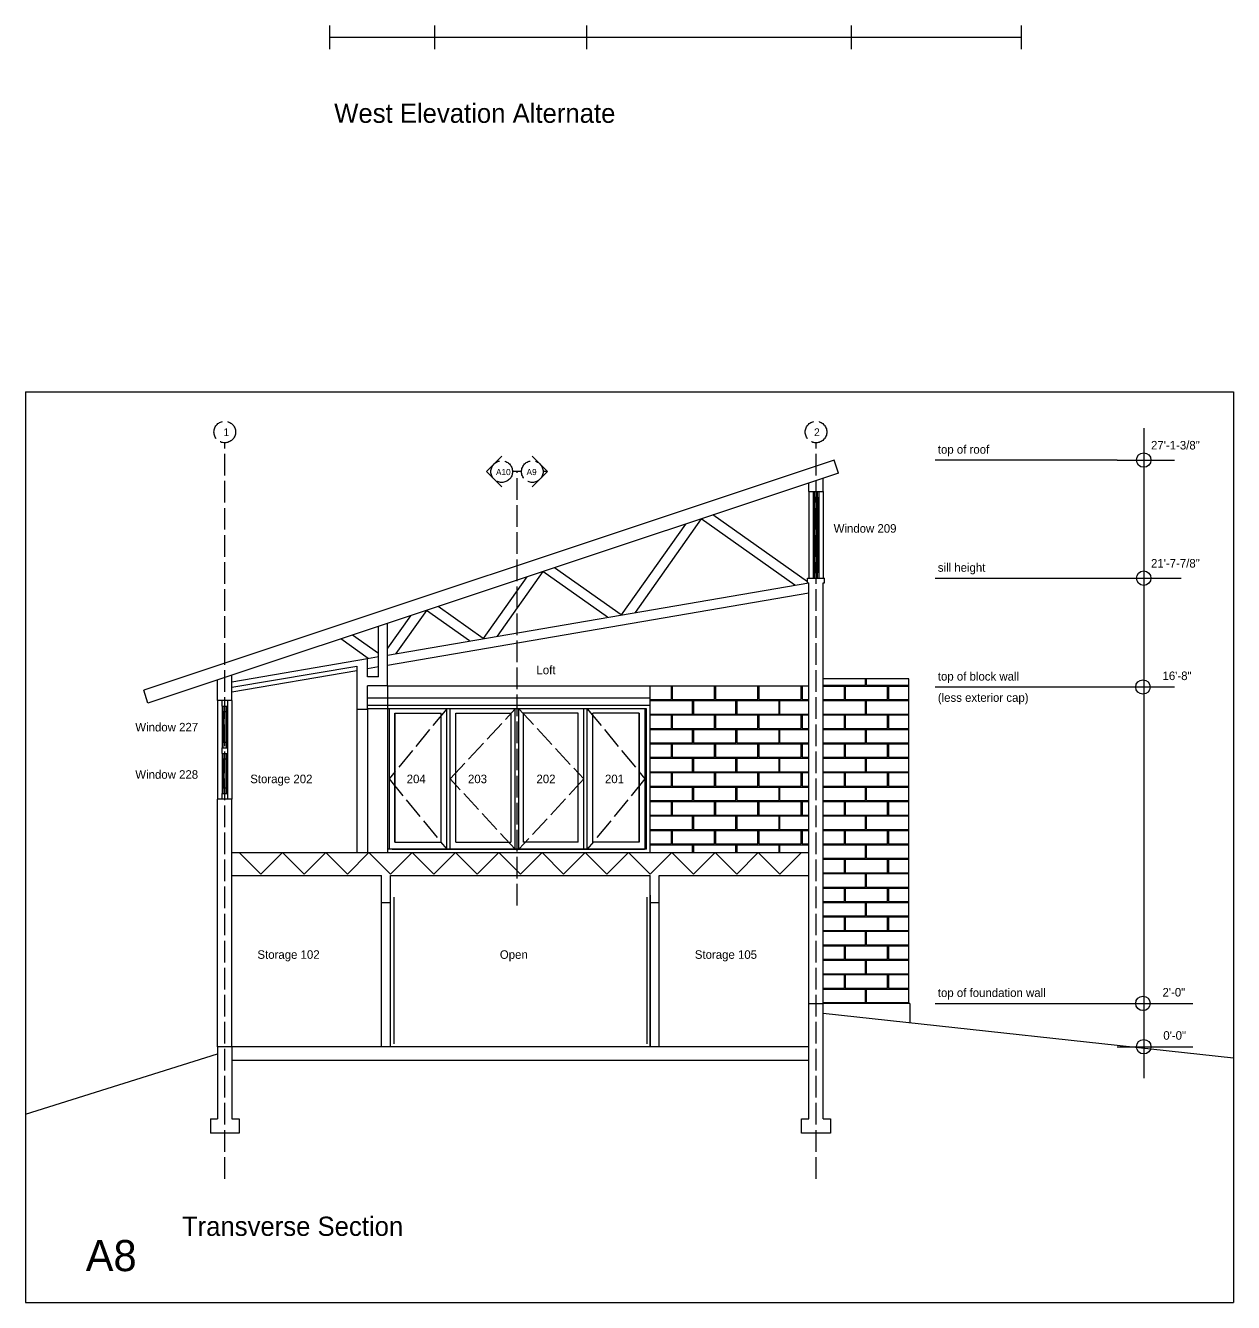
# Model space of a CAD drawing. Header units: inches. Extents: x 1328 to 6141, y 1498 to 3235.
# Drawn here: x 3805 to 4475, y 1498 to 2206 of the extents above; entities that cross this region are included whole.
import ezdxf

# ---------------------------------------------------------------- set-up
doc = ezdxf.new("R2010")
doc.units = ezdxf.units.IN
doc.header["$MEASUREMENT"] = 0
doc.linetypes.add('ACAD_ISO02W100', pattern=[15, 12, -3])
for name, color, linetype in [('blocks', 251, 'Continuous'), ('const', 253, 'Continuous'), ('e1', 253, 'Continuous'), ('e2', 251, 'Continuous'), ('glass', 172, 'Continuous'), ('glassSwing', 172, 'ACAD_ISO02W100'), ('grid', 30, 'ACAD_ISO02W100'), ('walls', 7, 'Continuous')]:
    doc.layers.add(name, color=color, linetype=linetype)

msp = doc.modelspace()

# ---------------------------------------------------------------- linework, layer by layer
for p, q in [((3804.63, 2002.79), (3804.63, 1497.78)), ((3804.63, 2002.79), (4474.76, 2002.79)), ((4474.76, 2002.79), (4474.76, 1497.78)), ((4239.17, 1663.63), (4247.17, 1663.63)), ((3804.63, 1497.78), (4474.76, 1497.78))]:
    msp.add_line(p, q)
at = {"layer": 'blocks'}
for p, q in [((4270.67, 1840.13), (4270.67, 1843.63)), ((4271.17, 1840.13), (4271.17, 1843.63)), ((4162.92, 1832.13), (4162.92, 1839.63)), ((4163.42, 1839.63), (4163.42, 1832.13)), ((4186.92, 1832.13), (4186.92, 1839.63)), ((4187.42, 1839.63), (4187.42, 1832.13)), ((4210.92, 1832.13), (4210.92, 1839.63)), ((4211.42, 1839.63), (4211.42, 1832.13)), ((4234.92, 1832.13), (4234.92, 1839.63)), ((4235.42, 1839.63), (4235.42, 1832.13)), ((4247.17, 1840.13), (4270.67, 1840.13)), ((4247.17, 1839.63), (4258.92, 1839.63)), ((4258.92, 1832.13), (4258.92, 1839.63)), ((4259.42, 1839.63), (4259.42, 1832.13)), ((4259.42, 1839.63), (4282.92, 1839.63)), ((4271.17, 1840.13), (4294.67, 1840.13)), ((4282.92, 1832.13), (4282.92, 1839.63)), ((4283.42, 1839.63), (4283.42, 1832.13)), ((4283.42, 1839.63), (4294.67, 1839.63)), ((4151.17, 1832.13), (4162.92, 1832.13)), ((4151.17, 1831.63), (4174.67, 1831.63)), ((4163.42, 1832.13), (4186.92, 1832.13)), ((4174.67, 1824.13), (4174.67, 1831.63)), ((4175.17, 1831.63), (4175.17, 1824.13)), ((4175.17, 1831.63), (4198.67, 1831.63)), ((4187.42, 1832.13), (4210.92, 1832.13)), ((4198.67, 1824.13), (4198.67, 1831.63)), ((4199.17, 1831.63), (4222.67, 1831.63)), ((4199.17, 1831.63), (4199.17, 1824.13)), ((4211.42, 1832.13), (4234.92, 1832.13)), ((4222.67, 1824.13), (4222.67, 1831.63)), ((4223.17, 1824.13), (4223.17, 1831.63)), ((4223.17, 1831.63), (4239.17, 1831.63)), ((4235.42, 1832.13), (4239.17, 1832.13)), ((4247.17, 1832.13), (4258.92, 1832.13)), ((4247.17, 1831.63), (4270.67, 1831.63)), ((4259.42, 1832.13), (4282.92, 1832.13)), ((4270.67, 1824.13), (4270.67, 1831.63)), ((4271.17, 1824.13), (4271.17, 1831.63)), ((4271.17, 1831.63), (4294.67, 1831.63)), ((4283.42, 1832.13), (4294.67, 1832.13)), ((4151.17, 1824.13), (4174.67, 1824.13)), ((4151.17, 1823.63), (4162.92, 1823.63)), ((4162.92, 1816.13), (4162.92, 1823.63)), ((4163.42, 1823.63), (4163.42, 1816.13)), ((4163.42, 1823.63), (4186.92, 1823.63)), ((4175.17, 1824.13), (4198.67, 1824.13)), ((4186.92, 1816.13), (4186.92, 1823.63)), ((4187.42, 1823.63), (4210.92, 1823.63)), ((4187.42, 1823.63), (4187.42, 1816.13)), ((4199.17, 1824.13), (4222.67, 1824.13)), ((4210.92, 1816.13), (4210.92, 1823.63)), ((4211.42, 1823.63), (4234.92, 1823.63)), ((4211.42, 1823.63), (4211.42, 1816.13)), ((4223.17, 1824.13), (4239.17, 1824.13)), ((4234.92, 1816.13), (4234.92, 1823.63)), ((4235.42, 1823.63), (4239.17, 1823.63)), ((4235.42, 1823.63), (4235.42, 1816.13)), ((4247.17, 1824.13), (4270.67, 1824.13)), ((4247.17, 1823.63), (4258.92, 1823.63)), ((4258.92, 1816.13), (4258.92, 1823.63)), ((4259.42, 1823.63), (4282.92, 1823.63)), ((4259.42, 1823.63), (4259.42, 1816.13)), ((4271.17, 1824.13), (4294.67, 1824.13)), ((4282.92, 1816.13), (4282.92, 1823.63)), ((4283.42, 1823.63), (4283.42, 1816.13)), ((4283.42, 1823.63), (4294.67, 1823.63)), ((4151.17, 1816.13), (4162.92, 1816.13)), ((4151.17, 1815.63), (4174.67, 1815.63)), ((4163.42, 1816.13), (4186.92, 1816.13)), ((4174.67, 1808.13), (4174.67, 1815.63)), ((4175.17, 1815.63), (4175.17, 1808.13)), ((4175.17, 1815.63), (4198.67, 1815.63)), ((4187.42, 1816.13), (4210.92, 1816.13)), ((4198.67, 1808.13), (4198.67, 1815.63)), ((4199.17, 1815.63), (4222.67, 1815.63)), ((4199.17, 1815.63), (4199.17, 1808.13)), ((4211.42, 1816.13), (4234.92, 1816.13)), ((4222.67, 1808.13), (4222.67, 1815.63)), ((4223.17, 1808.13), (4223.17, 1815.63)), ((4223.17, 1815.63), (4239.17, 1815.63)), ((4235.42, 1816.13), (4239.17, 1816.13)), ((4247.17, 1816.13), (4258.92, 1816.13)), ((4247.17, 1815.63), (4270.67, 1815.63)), ((4259.42, 1816.13), (4282.92, 1816.13)), ((4270.67, 1808.13), (4270.67, 1815.63)), ((4271.17, 1808.13), (4271.17, 1815.63)), ((4271.17, 1815.63), (4294.67, 1815.63)), ((4283.42, 1816.13), (4294.67, 1816.13)), ((4151.17, 1808.13), (4174.67, 1808.13)), ((4151.17, 1807.63), (4162.92, 1807.63)), ((4162.92, 1800.13), (4162.92, 1807.63)), ((4163.42, 1807.63), (4186.92, 1807.63)), ((4163.42, 1807.63), (4163.42, 1800.13)), ((4175.17, 1808.13), (4198.67, 1808.13)), ((4186.92, 1800.13), (4186.92, 1807.63)), ((4187.42, 1807.63), (4210.92, 1807.63)), ((4187.42, 1807.63), (4187.42, 1800.13)), ((4199.17, 1808.13), (4222.67, 1808.13)), ((4210.92, 1800.13), (4210.92, 1807.63)), ((4211.42, 1807.63), (4234.92, 1807.63)), ((4211.42, 1807.63), (4211.42, 1800.13)), ((4223.17, 1808.13), (4239.17, 1808.13)), ((4234.92, 1800.13), (4234.92, 1807.63)), ((4235.42, 1807.63), (4239.17, 1807.63)), ((4235.42, 1807.63), (4235.42, 1800.13)), ((4247.17, 1808.13), (4270.67, 1808.13)), ((4247.17, 1807.63), (4258.92, 1807.63)), ((4258.92, 1800.13), (4258.92, 1807.63)), ((4259.42, 1807.63), (4282.92, 1807.63)), ((4259.42, 1807.63), (4259.42, 1800.13)), ((4271.17, 1808.13), (4294.67, 1808.13)), ((4282.92, 1800.13), (4282.92, 1807.63)), ((4283.42, 1807.63), (4294.67, 1807.63)), ((4283.42, 1807.63), (4283.42, 1800.13)), ((4151.17, 1800.13), (4162.92, 1800.13)), ((4151.17, 1799.63), (4174.67, 1799.63)), ((4163.42, 1800.13), (4186.92, 1800.13)), ((4174.67, 1792.13), (4174.67, 1799.63)), ((4175.17, 1799.63), (4198.67, 1799.63)), ((4175.17, 1799.63), (4175.17, 1792.13)), ((4187.42, 1800.13), (4210.92, 1800.13)), ((4198.67, 1792.13), (4198.67, 1799.63)), ((4199.17, 1799.63), (4222.67, 1799.63)), ((4199.17, 1799.63), (4199.17, 1792.13)), ((4211.42, 1800.13), (4234.92, 1800.13)), ((4222.67, 1792.13), (4222.67, 1799.63)), ((4223.17, 1799.63), (4239.17, 1799.63)), ((4223.17, 1792.13), (4223.17, 1799.63)), ((4235.42, 1800.13), (4239.17, 1800.13)), ((4247.17, 1800.13), (4258.92, 1800.13)), ((4247.17, 1799.63), (4270.67, 1799.63)), ((4259.42, 1800.13), (4282.92, 1800.13)), ((4270.67, 1792.13), (4270.67, 1799.63)), ((4271.17, 1799.63), (4294.67, 1799.63)), ((4271.17, 1792.13), (4271.17, 1799.63)), ((4283.42, 1800.13), (4294.67, 1800.13)), ((4151.17, 1792.13), (4174.67, 1792.13)), ((4175.17, 1792.13), (4198.67, 1792.13)), ((4199.17, 1792.13), (4222.67, 1792.13)), ((4223.17, 1792.13), (4239.17, 1792.13)), ((4247.17, 1792.13), (4270.67, 1792.13)), ((4271.17, 1792.13), (4294.67, 1792.13)), ((4151.17, 1791.63), (4162.92, 1791.63)), ((4162.92, 1784.13), (4162.92, 1791.63)), ((4163.42, 1791.63), (4163.42, 1784.13)), ((4163.42, 1791.63), (4186.92, 1791.63)), ((4186.92, 1784.13), (4186.92, 1791.63)), ((4187.42, 1791.63), (4210.92, 1791.63)), ((4187.42, 1791.63), (4187.42, 1784.13)), ((4210.92, 1784.13), (4210.92, 1791.63)), ((4211.42, 1791.63), (4234.92, 1791.63)), ((4211.42, 1791.63), (4211.42, 1784.13)), ((4234.92, 1784.13), (4234.92, 1791.63)), ((4235.42, 1791.63), (4239.17, 1791.63)), ((4235.42, 1791.63), (4235.42, 1784.13)), ((4247.17, 1791.63), (4258.92, 1791.63)), ((4258.92, 1784.13), (4258.92, 1791.63)), ((4259.42, 1791.63), (4282.92, 1791.63)), ((4259.42, 1791.63), (4259.42, 1784.13)), ((4282.92, 1784.13), (4282.92, 1791.63)), ((4283.42, 1791.63), (4283.42, 1784.13)), ((4283.42, 1791.63), (4294.67, 1791.63)), ((4151.17, 1784.13), (4162.92, 1784.13)), ((4151.17, 1783.63), (4174.67, 1783.63)), ((4163.42, 1784.13), (4186.92, 1784.13)), ((4174.67, 1776.13), (4174.67, 1783.63)), ((4175.17, 1783.63), (4175.17, 1776.13)), ((4175.17, 1783.63), (4198.67, 1783.63)), ((4187.42, 1784.13), (4210.92, 1784.13)), ((4198.67, 1776.13), (4198.67, 1783.63)), ((4199.17, 1783.63), (4222.67, 1783.63)), ((4199.17, 1783.63), (4199.17, 1776.13)), ((4211.42, 1784.13), (4234.92, 1784.13)), ((4222.67, 1776.13), (4222.67, 1783.63)), ((4223.17, 1776.13), (4223.17, 1783.63)), ((4223.17, 1783.63), (4239.17, 1783.63)), ((4235.42, 1784.13), (4239.17, 1784.13)), ((4247.17, 1784.13), (4258.92, 1784.13)), ((4247.17, 1783.63), (4270.67, 1783.63)), ((4259.42, 1784.13), (4282.92, 1784.13)), ((4270.67, 1776.13), (4270.67, 1783.63)), ((4271.17, 1776.13), (4271.17, 1783.63)), ((4271.17, 1783.63), (4294.67, 1783.63)), ((4283.42, 1784.13), (4294.67, 1784.13)), ((4151.17, 1776.13), (4174.67, 1776.13)), ((4151.17, 1775.63), (4162.92, 1775.63)), ((4162.92, 1768.13), (4162.92, 1775.63)), ((4163.42, 1775.63), (4163.42, 1768.13)), ((4163.42, 1775.63), (4186.92, 1775.63)), ((4175.17, 1776.13), (4198.67, 1776.13)), ((4186.92, 1768.13), (4186.92, 1775.63)), ((4187.42, 1775.63), (4210.92, 1775.63)), ((4187.42, 1775.63), (4187.42, 1768.13)), ((4199.17, 1776.13), (4222.67, 1776.13)), ((4210.92, 1768.13), (4210.92, 1775.63)), ((4211.42, 1775.63), (4234.92, 1775.63)), ((4211.42, 1775.63), (4211.42, 1768.13)), ((4223.17, 1776.13), (4239.17, 1776.13)), ((4234.92, 1768.13), (4234.92, 1775.63)), ((4235.42, 1775.63), (4239.17, 1775.63)), ((4235.42, 1775.63), (4235.42, 1768.13)), ((4247.17, 1776.13), (4270.67, 1776.13)), ((4247.17, 1775.63), (4258.92, 1775.63)), ((4258.92, 1768.13), (4258.92, 1775.63)), ((4259.42, 1775.63), (4282.92, 1775.63)), ((4259.42, 1775.63), (4259.42, 1768.13)), ((4271.17, 1776.13), (4294.67, 1776.13)), ((4282.92, 1768.13), (4282.92, 1775.63)), ((4283.42, 1775.63), (4283.42, 1768.13)), ((4283.42, 1775.63), (4294.67, 1775.63)), ((4151.17, 1768.13), (4162.92, 1768.13)), ((4151.17, 1767.63), (4174.67, 1767.63)), ((4163.42, 1768.13), (4186.92, 1768.13)), ((4174.67, 1760.13), (4174.67, 1767.63)), ((4175.17, 1767.63), (4175.17, 1760.13)), ((4175.17, 1767.63), (4198.67, 1767.63)), ((4187.42, 1768.13), (4210.92, 1768.13)), ((4198.67, 1760.13), (4198.67, 1767.63)), ((4199.17, 1767.63), (4222.67, 1767.63)), ((4199.17, 1767.63), (4199.17, 1760.13)), ((4211.42, 1768.13), (4234.92, 1768.13)), ((4222.67, 1760.13), (4222.67, 1767.63)), ((4223.17, 1760.13), (4223.17, 1767.63)), ((4223.17, 1767.63), (4239.17, 1767.63)), ((4235.42, 1768.13), (4239.17, 1768.13)), ((4247.17, 1768.13), (4258.92, 1768.13)), ((4247.17, 1767.63), (4270.67, 1767.63)), ((4259.42, 1768.13), (4282.92, 1768.13)), ((4270.67, 1760.13), (4270.67, 1767.63)), ((4271.17, 1760.13), (4271.17, 1767.63)), ((4271.17, 1767.63), (4294.67, 1767.63)), ((4283.42, 1768.13), (4294.67, 1768.13)), ((4151.17, 1760.13), (4174.67, 1760.13)), ((4151.17, 1759.63), (4162.92, 1759.63)), ((4162.92, 1752.13), (4162.92, 1759.63)), ((4163.42, 1759.63), (4163.42, 1752.13)), ((4163.42, 1759.63), (4186.92, 1759.63)), ((4175.17, 1760.13), (4198.67, 1760.13)), ((4186.92, 1752.13), (4186.92, 1759.63)), ((4187.42, 1759.63), (4187.42, 1752.13)), ((4187.42, 1759.63), (4210.92, 1759.63)), ((4199.17, 1760.13), (4222.67, 1760.13)), ((4210.92, 1752.13), (4210.92, 1759.63)), ((4211.42, 1759.63), (4211.42, 1752.13)), ((4211.42, 1759.63), (4234.92, 1759.63)), ((4223.17, 1760.13), (4239.17, 1760.13)), ((4234.92, 1752.13), (4234.92, 1759.63)), ((4235.42, 1759.63), (4239.17, 1759.63)), ((4235.42, 1759.63), (4235.42, 1752.13)), ((4247.17, 1760.13), (4270.67, 1760.13)), ((4247.17, 1759.63), (4258.92, 1759.63)), ((4258.92, 1752.13), (4258.92, 1759.63)), ((4259.42, 1759.63), (4259.42, 1752.13)), ((4259.42, 1759.63), (4282.92, 1759.63)), ((4271.17, 1760.13), (4294.67, 1760.13)), ((4282.92, 1752.13), (4282.92, 1759.63)), ((4283.42, 1759.63), (4283.42, 1752.13)), ((4283.42, 1759.63), (4294.67, 1759.63)), ((4151.17, 1752.13), (4162.92, 1752.13)), ((4151.17, 1751.63), (4174.67, 1751.63)), ((4163.42, 1752.13), (4186.92, 1752.13)), ((4174.67, 1747.38), (4174.67, 1751.63)), ((4175.17, 1751.63), (4198.67, 1751.63)), ((4175.17, 1751.63), (4175.17, 1747.38)), ((4187.42, 1752.13), (4210.92, 1752.13)), ((4198.67, 1747.38), (4198.67, 1751.63)), ((4199.17, 1751.63), (4222.67, 1751.63)), ((4199.17, 1751.63), (4199.17, 1747.38)), ((4211.42, 1752.13), (4234.92, 1752.13)), ((4222.67, 1747.38), (4222.67, 1751.63)), ((4223.17, 1751.63), (4239.17, 1751.63)), ((4223.17, 1747.38), (4223.17, 1751.63)), ((4235.42, 1752.13), (4239.17, 1752.13)), ((4247.17, 1752.13), (4258.92, 1752.13)), ((4247.17, 1751.63), (4270.67, 1751.63)), ((4259.42, 1752.13), (4282.92, 1752.13)), ((4270.67, 1744.13), (4270.67, 1751.63)), ((4271.17, 1751.63), (4294.67, 1751.63)), ((4271.17, 1744.13), (4271.17, 1751.63)), ((4283.42, 1752.13), (4294.67, 1752.13)), ((4247.17, 1744.13), (4270.67, 1744.13)), ((4247.17, 1743.63), (4258.92, 1743.63)), ((4258.92, 1736.13), (4258.92, 1743.63)), ((4259.42, 1743.63), (4282.92, 1743.63)), ((4259.42, 1743.63), (4259.42, 1736.13)), ((4271.17, 1744.13), (4294.67, 1744.13)), ((4282.92, 1736.13), (4282.92, 1743.63)), ((4283.42, 1743.63), (4283.42, 1736.13)), ((4283.42, 1743.63), (4294.67, 1743.63)), ((4247.17, 1736.13), (4258.92, 1736.13)), ((4247.17, 1735.63), (4270.67, 1735.63)), ((4259.42, 1736.13), (4282.92, 1736.13)), ((4270.67, 1728.13), (4270.67, 1735.63)), ((4271.17, 1735.63), (4294.67, 1735.63)), ((4271.17, 1728.13), (4271.17, 1735.63)), ((4283.42, 1736.13), (4294.67, 1736.13)), ((4247.17, 1728.13), (4270.67, 1728.13)), ((4271.17, 1728.13), (4294.67, 1728.13)), ((4247.17, 1727.63), (4258.92, 1727.63)), ((4258.92, 1720.13), (4258.92, 1727.63)), ((4259.42, 1727.63), (4282.92, 1727.63)), ((4259.42, 1727.63), (4259.42, 1720.13)), ((4282.92, 1720.13), (4282.92, 1727.63)), ((4283.42, 1727.63), (4283.42, 1720.13)), ((4283.42, 1727.63), (4294.67, 1727.63)), ((4247.17, 1720.13), (4258.92, 1720.13)), ((4247.17, 1719.63), (4270.67, 1719.63)), ((4259.42, 1720.13), (4282.92, 1720.13)), ((4270.67, 1712.13), (4270.67, 1719.63)), ((4271.17, 1712.13), (4271.17, 1719.63)), ((4271.17, 1719.63), (4294.67, 1719.63)), ((4283.42, 1720.13), (4294.67, 1720.13)), ((4247.17, 1712.13), (4270.67, 1712.13)), ((4247.17, 1711.63), (4258.92, 1711.63)), ((4258.92, 1704.13), (4258.92, 1711.63)), ((4259.42, 1711.63), (4282.92, 1711.63)), ((4259.42, 1711.63), (4259.42, 1704.13)), ((4271.17, 1712.13), (4294.67, 1712.13)), ((4282.92, 1704.13), (4282.92, 1711.63)), ((4283.42, 1711.63), (4283.42, 1704.13)), ((4283.42, 1711.63), (4294.67, 1711.63)), ((4247.17, 1704.13), (4258.92, 1704.13)), ((4247.17, 1703.63), (4270.67, 1703.63)), ((4259.42, 1704.13), (4282.92, 1704.13)), ((4270.67, 1696.13), (4270.67, 1703.63)), ((4271.17, 1696.13), (4271.17, 1703.63)), ((4271.17, 1703.63), (4294.67, 1703.63)), ((4283.42, 1704.13), (4294.67, 1704.13)), ((4247.17, 1696.13), (4270.67, 1696.13)), ((4247.17, 1695.63), (4258.92, 1695.63)), ((4258.92, 1688.13), (4258.92, 1695.63)), ((4259.42, 1695.63), (4282.92, 1695.63)), ((4259.42, 1695.63), (4259.42, 1688.13)), ((4271.17, 1696.13), (4294.67, 1696.13)), ((4282.92, 1688.13), (4282.92, 1695.63)), ((4283.42, 1695.63), (4283.42, 1688.13)), ((4283.42, 1695.63), (4294.67, 1695.63)), ((4247.17, 1688.13), (4258.92, 1688.13)), ((4247.17, 1687.63), (4270.67, 1687.63)), ((4259.42, 1688.13), (4282.92, 1688.13)), ((4270.67, 1680.13), (4270.67, 1687.63)), ((4271.17, 1680.13), (4271.17, 1687.63)), ((4271.17, 1687.63), (4294.67, 1687.63)), ((4283.42, 1688.13), (4294.67, 1688.13)), ((4247.17, 1680.13), (4270.67, 1680.13)), ((4247.17, 1679.63), (4258.92, 1679.63)), ((4258.92, 1672.13), (4258.92, 1679.63)), ((4259.42, 1679.63), (4282.92, 1679.63)), ((4259.42, 1679.63), (4259.42, 1672.13)), ((4271.17, 1680.13), (4294.67, 1680.13)), ((4282.92, 1672.13), (4282.92, 1679.63)), ((4283.42, 1679.63), (4294.67, 1679.63)), ((4283.42, 1679.63), (4283.42, 1672.13)), ((4247.17, 1672.13), (4258.92, 1672.13)), ((4247.17, 1671.63), (4270.67, 1671.63)), ((4259.42, 1672.13), (4282.92, 1672.13)), ((4270.67, 1664.13), (4270.67, 1671.63)), ((4271.17, 1664.13), (4271.17, 1671.63)), ((4271.17, 1671.63), (4294.67, 1671.63)), ((4283.42, 1672.13), (4294.67, 1672.13)), ((4247.17, 1664.13), (4270.67, 1664.13)), ((4271.17, 1664.13), (4294.67, 1664.13))]:
    msp.add_line(p, q, dxfattribs=at)
at = {"layer": 'e1'}
for p, q in [((4151.17, 1747.38), (4151.17, 1839.74)), ((3988.42, 1826.62), (3988.42, 1747.38)), ((3994.42, 1827.09), (3994.42, 1747.38)), ((4002.17, 1639.63), (4002.17, 1719.63)), ((4007.17, 1639.63), (4007.17, 1719.63)), ((4151.17, 1639.63), (4151.17, 1719.63)), ((4156.17, 1639.63), (4156.17, 1719.63))]:
    msp.add_line(p, q, dxfattribs=at)
at = {"layer": 'e2'}
for p, q in [((3973.31, 2206), (3973.31, 2192.86)), ((4031.56, 2206), (4031.56, 2192.86)), ((4115.81, 2206), (4115.81, 2192.86)), ((4262.68, 2206), (4262.68, 2192.86)), ((4356.93, 2206), (4356.93, 2192.86)), ((4356.93, 2199.43), (3973.31, 2199.43)), ((4424.99, 1982.77), (4424.99, 1622.2)), ((4410.23, 1964.99), (4309.3, 1964.99)), ((4410.23, 1964.99), (4442.05, 1964.99)), ((4239.17, 1947.5), (4239.17, 1899.5)), ((4239.17, 1946.91), (4239.17, 1943.91)), ((4241.67, 1947.5), (4241.67, 1899.5)), ((4242.29, 1944.5), (4242.29, 1902.5)), ((4244.04, 1944.5), (4244.04, 1902.5)), ((4244.67, 1947.5), (4244.67, 1899.5)), ((4247.17, 1947.5), (4247.17, 1899.5)), ((4238.42, 1897.53), (4185.98, 1934.59)), ((4170.69, 1929.5), (4135.08, 1879.12)), ((4179.5, 1932.44), (4142.75, 1880.44)), ((4231.5, 1895.68), (4179.5, 1932.44)), ((4135.08, 1879.12), (4098.06, 1905.29)), ((4082.78, 1900.19), (4058.6, 1865.99)), ((4091.59, 1903.13), (4066.26, 1867.3)), ((4127.41, 1877.81), (4091.59, 1903.13)), ((4309.3, 1899.5), (4445.7, 1899.5)), ((4005.42, 1856.86), (4239.17, 1897)), ((4005.42, 1851.28), (4239.17, 1891.41)), ((4018.18, 1878.66), (4005.42, 1860.61)), ((4026.99, 1881.6), (4010.06, 1857.65)), ((4050.93, 1864.67), (4026.99, 1881.6)), ((4058.6, 1865.99), (4033.46, 1883.76)), ((3994.73, 1855.02), (3979.52, 1865.77)), ((4000.42, 1857.74), (3985.99, 1867.93)), ((3994.42, 1854.97), (4000.42, 1856)), ((3994.42, 1849.39), (4000.42, 1850.42)), ((3919.17, 1836.47), (3988.42, 1848.36)), ((4294.67, 1843.63), (4247.17, 1843.63)), ((4294.67, 1664.13), (4294.67, 1843.63)), ((4005.42, 1839.74), (4239.17, 1839.74)), ((4005.42, 1839.74), (4005.42, 1747.38)), ((4309.3, 1839.15), (4442.05, 1839.15)), ((3911.17, 1831.59), (3911.17, 1777)), ((3913.67, 1828.59), (3913.67, 1805.34)), ((3916.67, 1828.59), (3916.67, 1805.34)), ((3919.17, 1831.59), (3919.17, 1777)), ((3994.42, 1833.09), (4151.17, 1833.09)), ((3994.42, 1829.13), (4151.17, 1829.13)), ((3914.29, 1825.59), (3914.29, 1808.34)), ((3916.04, 1825.59), (3916.04, 1808.34)), ((4149.17, 1827.09), (3994.42, 1827.09)), ((4006.29, 1827.09), (4006.29, 1749.13)), ((4009.54, 1753.13), (4009.54, 1824.59)), ((4009.54, 1824.59), (4009.54, 1753.13)), ((4009.54, 1824.59), (4035.29, 1824.59)), ((4035.29, 1753.13), (4035.29, 1824.59)), ((4038.29, 1749.13), (4038.29, 1827.09)), ((4040.29, 1749.13), (4040.29, 1827.09)), ((4043.29, 1824.59), (4073.79, 1824.59)), ((4043.29, 1753.13), (4043.29, 1824.59)), ((4073.79, 1824.59), (4073.79, 1753.13)), ((4076.29, 1749.13), (4076.29, 1827.09)), ((4078.29, 1749.13), (4078.29, 1827.09)), ((4080.79, 1824.59), (4080.79, 1753.13)), ((4111.29, 1824.59), (4080.79, 1824.59)), ((4111.29, 1753.13), (4111.29, 1824.59)), ((4114.29, 1749.13), (4114.29, 1827.09)), ((4116.29, 1749.13), (4116.29, 1827.09)), ((4119.29, 1753.13), (4119.29, 1824.59)), ((4145.04, 1824.59), (4119.29, 1824.59)), ((4145.04, 1824.59), (4145.04, 1753.13)), ((4145.04, 1753.13), (4145.04, 1824.59)), ((4148.29, 1827.09), (4148.29, 1749.13)), ((4149.17, 1749.13), (4149.17, 1827.09)), ((3913.67, 1802.34), (3913.67, 1780)), ((3914.29, 1799.34), (3914.29, 1783)), ((3916.04, 1799.34), (3916.04, 1783)), ((3916.67, 1802.34), (3916.67, 1780)), ((4009.54, 1753.13), (4035.29, 1753.13)), ((4043.29, 1753.13), (4073.79, 1753.13)), ((4111.29, 1753.13), (4080.79, 1753.13)), ((4145.04, 1753.13), (4119.29, 1753.13)), ((3923.17, 1747.38), (3935.17, 1735.38)), ((3935.17, 1735.38), (3947.17, 1747.38)), ((3947.17, 1747.38), (3959.17, 1735.38)), ((3959.17, 1735.38), (3971.17, 1747.38)), ((3971.17, 1747.38), (3983.17, 1735.38)), ((3983.17, 1735.38), (3995.17, 1747.38)), ((3995.17, 1747.38), (4007.17, 1735.38)), ((4149.17, 1749.13), (4005.42, 1749.13)), ((4007.17, 1735.38), (4019.17, 1747.38)), ((4008.04, 1749.13), (4148.04, 1749.13)), ((4019.17, 1747.38), (4031.17, 1735.38)), ((4031.17, 1735.38), (4043.17, 1747.38)), ((4043.17, 1747.38), (4055.17, 1735.38)), ((4055.17, 1735.38), (4067.17, 1747.38)), ((4067.17, 1747.38), (4079.17, 1735.38)), ((4079.17, 1735.38), (4091.17, 1747.38)), ((4091.17, 1747.38), (4103.17, 1735.38)), ((4103.17, 1735.38), (4115.17, 1747.38)), ((4115.17, 1747.38), (4127.17, 1735.38)), ((4127.17, 1735.38), (4139.17, 1747.38)), ((4139.17, 1747.38), (4151.17, 1735.38)), ((4151.17, 1735.38), (4163.17, 1747.38)), ((4163.17, 1747.38), (4175.17, 1735.38)), ((4175.17, 1735.38), (4187.17, 1747.38)), ((4187.17, 1747.38), (4199.17, 1735.38)), ((4199.17, 1735.38), (4211.17, 1747.38)), ((4211.17, 1747.38), (4223.17, 1735.38)), ((4223.17, 1735.38), (4235.17, 1747.38)), ((4295.17, 1663.63), (4247.17, 1663.63)), ((4295.17, 1663.63), (4295.17, 1652.98)), ((4309.3, 1663.65), (4452.2, 1663.65)), ((4410.25, 1639.63), (4452.2, 1639.63))]:
    msp.add_line(p, q, dxfattribs=at)
for centre in [(4424.99, 1964.99), (4424.99, 1899.5), (4424.54, 1839.13), (4424.54, 1663.63), (4424.99, 1639.63)]:
    msp.add_circle(centre, 4, dxfattribs=at)
at = {"layer": 'glass'}
for p, q in [((4243.17, 1944.5), (4243.17, 1902.5)), ((3915.17, 1825.59), (3915.17, 1808.34)), ((3915.17, 1799.34), (3915.17, 1783))]:
    msp.add_line(p, q, dxfattribs=at)
at = {"layer": 'glassSwing'}
for p, q in [((4038.29, 1827.09), (4006.29, 1788.11)), ((4040.29, 1788.11), (4076.29, 1827.09)), ((4078.29, 1827.09), (4114.29, 1788.11)), ((4116.29, 1827.09), (4148.29, 1788.11)), ((4006.29, 1788.11), (4038.29, 1749.13)), ((4076.29, 1749.13), (4040.29, 1788.11)), ((4114.29, 1788.11), (4078.29, 1749.13)), ((4148.29, 1788.11), (4116.29, 1749.13))]:
    msp.add_line(p, q, dxfattribs=at)
at = {"layer": 'grid'}
for p, q in [((3915.17, 1566.41), (3915.17, 1974.56)), ((4243.17, 1566.41), (4243.17, 1974.56)), ((4079.78, 1958.59), (4074.81, 1958.59)), ((4077.29, 1717.92), (4077.29, 1958.59)), ((4094.26, 1958.59), (4091.78, 1958.59))]:
    msp.add_line(p, q, dxfattribs=at)
for centre in [(3915.17, 1980.56), (4243.17, 1980.56), (4068.81, 1958.59), (4085.78, 1958.59)]:
    msp.add_circle(centre, 6, dxfattribs=at)
at = {"layer": 'walls'}
for p, q in [((4253.17, 1964.99), (3870.17, 1837.32)), ((4068.81, 1967.08), (4060.32, 1958.59)), ((4085.78, 1967.08), (4094.26, 1958.59)), ((4255.57, 1957.79), (4253.17, 1964.99)), ((4255.57, 1957.79), (3872.57, 1830.12)), ((4068.81, 1950.11), (4060.32, 1958.59)), ((4085.78, 1950.11), (4094.26, 1958.59)), ((4247.17, 1947.5), (4247.17, 1954.99)), ((4239.17, 1947.5), (4239.17, 1952.32)), ((4239.17, 1947.5), (4247.17, 1947.5)), ((4241.67, 1947.5), (4244.67, 1947.5)), ((4242.29, 1944.5), (4242.29, 1947.5)), ((4242.29, 1944.5), (4244.04, 1944.5)), ((4244.04, 1944.5), (4244.04, 1947.5)), ((4238.42, 1899.5), (4247.91, 1899.5)), ((4238.42, 1897), (4238.42, 1899.5)), ((4244.04, 1902.5), (4242.29, 1902.5)), ((4242.29, 1899.5), (4242.29, 1902.5)), ((4244.04, 1899.5), (4244.04, 1902.5)), ((4247.91, 1897), (4247.91, 1899.5)), ((4238.42, 1897), (4239.17, 1897)), ((4239.17, 1663.63), (4239.17, 1897)), ((4247.17, 1663.63), (4247.17, 1897)), ((4247.17, 1897), (4247.91, 1897)), ((4000.42, 1844.74), (4000.42, 1872.74)), ((4005.42, 1839.74), (4005.42, 1874.41)), ((3919.17, 1842.05), (3994.42, 1854.97)), ((3919.17, 1838.95), (3988.42, 1850.67)), ((3988.42, 1850.67), (3988.42, 1826.62)), ((3994.42, 1844.74), (3994.42, 1854.97)), ((3911.17, 1831.59), (3911.17, 1842.99)), ((3919.17, 1831.59), (3919.17, 1845.66)), ((4000.42, 1844.74), (3994.42, 1844.74)), ((3872.57, 1830.12), (3870.17, 1837.32)), ((3994.42, 1826.62), (3994.42, 1839.74)), ((4005.42, 1839.74), (3994.42, 1839.74)), ((3919.17, 1831.59), (3911.17, 1831.59)), ((3913.67, 1828.59), (3913.67, 1831.59)), ((3913.67, 1828.59), (3916.67, 1828.59)), ((3914.29, 1825.59), (3914.29, 1828.59)), ((3916.04, 1825.59), (3916.04, 1828.59)), ((3916.67, 1831.59), (3916.67, 1828.59)), ((3914.29, 1825.59), (3916.04, 1825.59)), ((3994.42, 1826.62), (3988.42, 1826.62)), ((3914.29, 1805.34), (3914.29, 1808.34)), ((3916.04, 1808.34), (3914.29, 1808.34)), ((3916.04, 1805.34), (3916.04, 1808.34)), ((3913.67, 1802.34), (3913.67, 1805.34)), ((3913.67, 1805.34), (3916.67, 1805.34)), ((3913.67, 1802.34), (3916.67, 1802.34)), ((3914.29, 1799.34), (3914.29, 1802.34)), ((3914.29, 1799.34), (3916.04, 1799.34)), ((3916.04, 1799.34), (3916.04, 1802.34)), ((3916.67, 1805.34), (3916.67, 1802.34)), ((3913.67, 1777), (3913.67, 1780)), ((3913.67, 1780), (3916.67, 1780)), ((3914.29, 1780), (3914.29, 1783)), ((3916.04, 1783), (3914.29, 1783)), ((3916.04, 1780), (3916.04, 1783)), ((3916.67, 1780), (3916.67, 1777)), ((3911.17, 1639.63), (3911.17, 1777)), ((3919.17, 1777), (3911.17, 1777)), ((3919.17, 1639.63), (3919.17, 1777)), ((3919.17, 1747.38), (4239.17, 1747.38)), ((3919.17, 1734.63), (4002.17, 1734.63)), ((4002.17, 1719.63), (4002.17, 1734.63)), ((4007.17, 1719.63), (4007.17, 1734.63)), ((4007.17, 1734.63), (4151.17, 1734.63)), ((4151.17, 1719.63), (4151.17, 1734.63)), ((4156.17, 1719.63), (4156.17, 1734.63)), ((4156.17, 1734.63), (4239.17, 1734.63)), ((4008.97, 1722.56), (4008.97, 1641.3)), ((4149.36, 1722.56), (4149.36, 1641.3)), ((4151.17, 1723.63), (4151.17, 1639.63)), ((4002.17, 1719.63), (4007.17, 1719.63)), ((4151.17, 1719.63), (4156.17, 1719.63)), ((4239.17, 1599.63), (4239.17, 1663.63)), ((4247.17, 1599.63), (4247.17, 1663.63)), ((4247.17, 1658.19), (4474.76, 1633.49)), ((4239.17, 1639.63), (3911.17, 1639.63)), ((3911.17, 1639.63), (3911.17, 1620.13)), ((3911.17, 1636.8), (3911.17, 1599.63)), ((3919.17, 1639.63), (3919.17, 1599.63)), ((3804.63, 1602.13), (3911.17, 1635.63)), ((3919.17, 1632.13), (4239.17, 1632.13)), ((3907.17, 1599.63), (3911.17, 1599.63)), ((3907.17, 1599.63), (3907.17, 1591.63)), ((3919.17, 1599.63), (3923.17, 1599.63)), ((3923.17, 1599.63), (3923.17, 1591.63)), ((4235.17, 1591.63), (4235.17, 1599.63)), ((4235.17, 1599.63), (4239.17, 1599.63)), ((4247.17, 1599.63), (4251.17, 1599.63)), ((4251.17, 1599.63), (4251.17, 1591.63)), ((3911.17, 1591.63), (3907.17, 1591.63)), ((3923.17, 1591.63), (3907.17, 1591.63)), ((4251.17, 1591.63), (4235.17, 1591.63))]:
    msp.add_line(p, q, dxfattribs=at)

# ---------------------------------------------------------------- texts
at = {"layer": 'const', "attachment_point": 1}
for s, insert, char_height, width in [('West Elevation Alternate', (3975.86, 2162.7), 10.6557, 4062.9933), ('1', (3914.44, 1982.6), 4.26, 1625.1973), ('2', (4242.08, 1982.56), 4.26, 1625.1973), ('top of roof', (4310.75, 1973.27), 4.7359, 1805.7748), ('27\'-1-3/8"', (4429.01, 1975.6), 4.736, 1805.7748), ('A10', (4065.64, 1960.06), 3.41, 1300.1578), ('A9', (4082.6, 1960.06), 3.41, 1300.1578), ('Window 209', (4252.96, 1929.45), 4.736, 1805.7748), ('sill height', (4310.75, 1907.78), 4.7359, 1805.7748), ('21\'-7-7/8"', (4429.01, 1910.11), 4.736, 1805.7748), ('Loft', (4088.08, 1850.94), 4.736, 1805.7748), ('top of block wall', (4310.75, 1847.43), 4.7359, 1805.7748), ('16\'-8"', (4435.39, 1847.71), 4.736, 1805.7748), ('(less exterior cap)', (4310.75, 1835.64), 4.7359, 1805.7748), ('Window 227', (3865.53, 1819.23), 4.736, 1805.7748), ('Window 228', (3865.53, 1792.98), 4.736, 1805.7748), ('Storage 202', (3929.29, 1790.52), 4.7359, 1805.7748), ('204', (4016.08, 1790.52), 4.736, 1805.7748), ('203', (4050.08, 1790.52), 4.736, 1805.7748), ('202', (4088.08, 1790.52), 4.736, 1805.7748), ('201', (4126.08, 1790.52), 4.736, 1805.7748), ('Storage 102', (3933.29, 1693.11), 4.7359, 1805.7748), ('Open', (4067.77, 1693.11), 4.736, 1805.7748), ('Storage 105', (4175.94, 1693.11), 4.7359, 1805.7748), ('top of foundation wall', (4310.75, 1671.93), 4.7359, 1805.7748), ('2\'-0"', (4435.39, 1672.21), 4.736, 1805.7748), ('0\'-0"', (4435.84, 1648.22), 4.736, 1805.7748), ('Transverse Section', (3891.4, 1545.36), 10.6557, 4062.9933), ('A8', (3838.04, 1532.41), 17.262, 6582.0491)]:
    msp.add_mtext(s, dxfattribs=dict(at, insert=insert, char_height=char_height, width=width))

doc.saveas('drawing.dxf')
